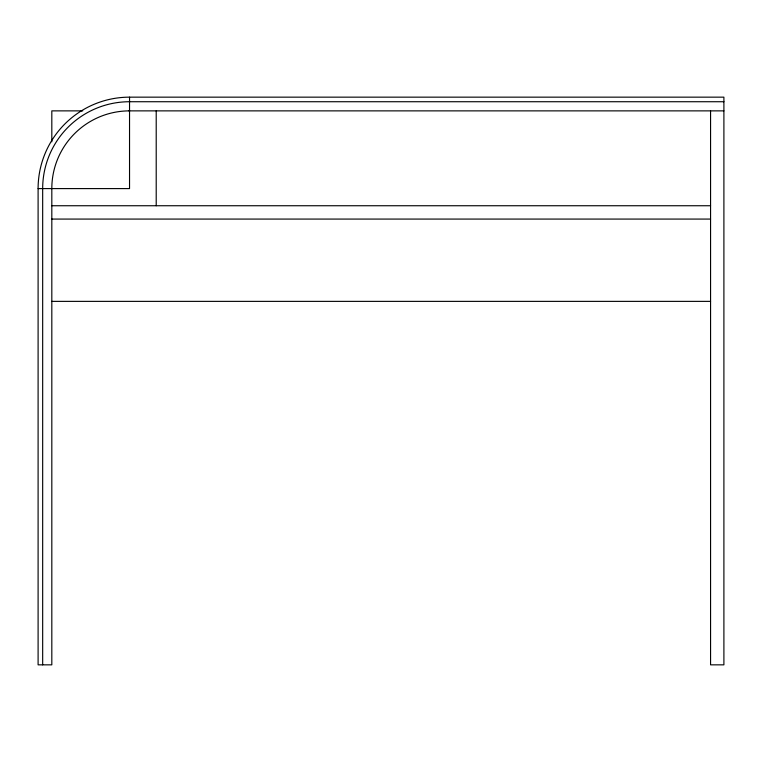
<?xml version="1.0" encoding="UTF-8"?>
<svg xmlns="http://www.w3.org/2000/svg" width="762" height="762" viewBox="0 0 762 762"><rect width="100%" height="100%" fill="white"/><g stroke="black" fill="none" stroke-linecap="round" stroke-linejoin="round"><path stroke-width="1.14" d="M129.54 110.871A77.724 77.724 0 0 0 51.816 188.595L51.816 664.845L38.1 664.845L38.1 188.595A91.44 91.44 0 0 1 129.54 97.155L723.9 97.155L723.9 664.845L710.565 664.845L710.565 110.871M723.9 101.727L129.54 101.727A86.868 86.868 0 0 0 42.672 188.595L42.672 664.845M82.734 110.871L51.816 110.871L51.816 141.827M128.921 110.871L723.9 110.871M38.1 188.595L129.54 188.595L129.54 97.155M51.816 205.74L710.565 205.74M51.816 219.075L710.565 219.075M51.816 301.371L710.565 301.371M156.21 110.871L156.21 205.74"/></g></svg>
